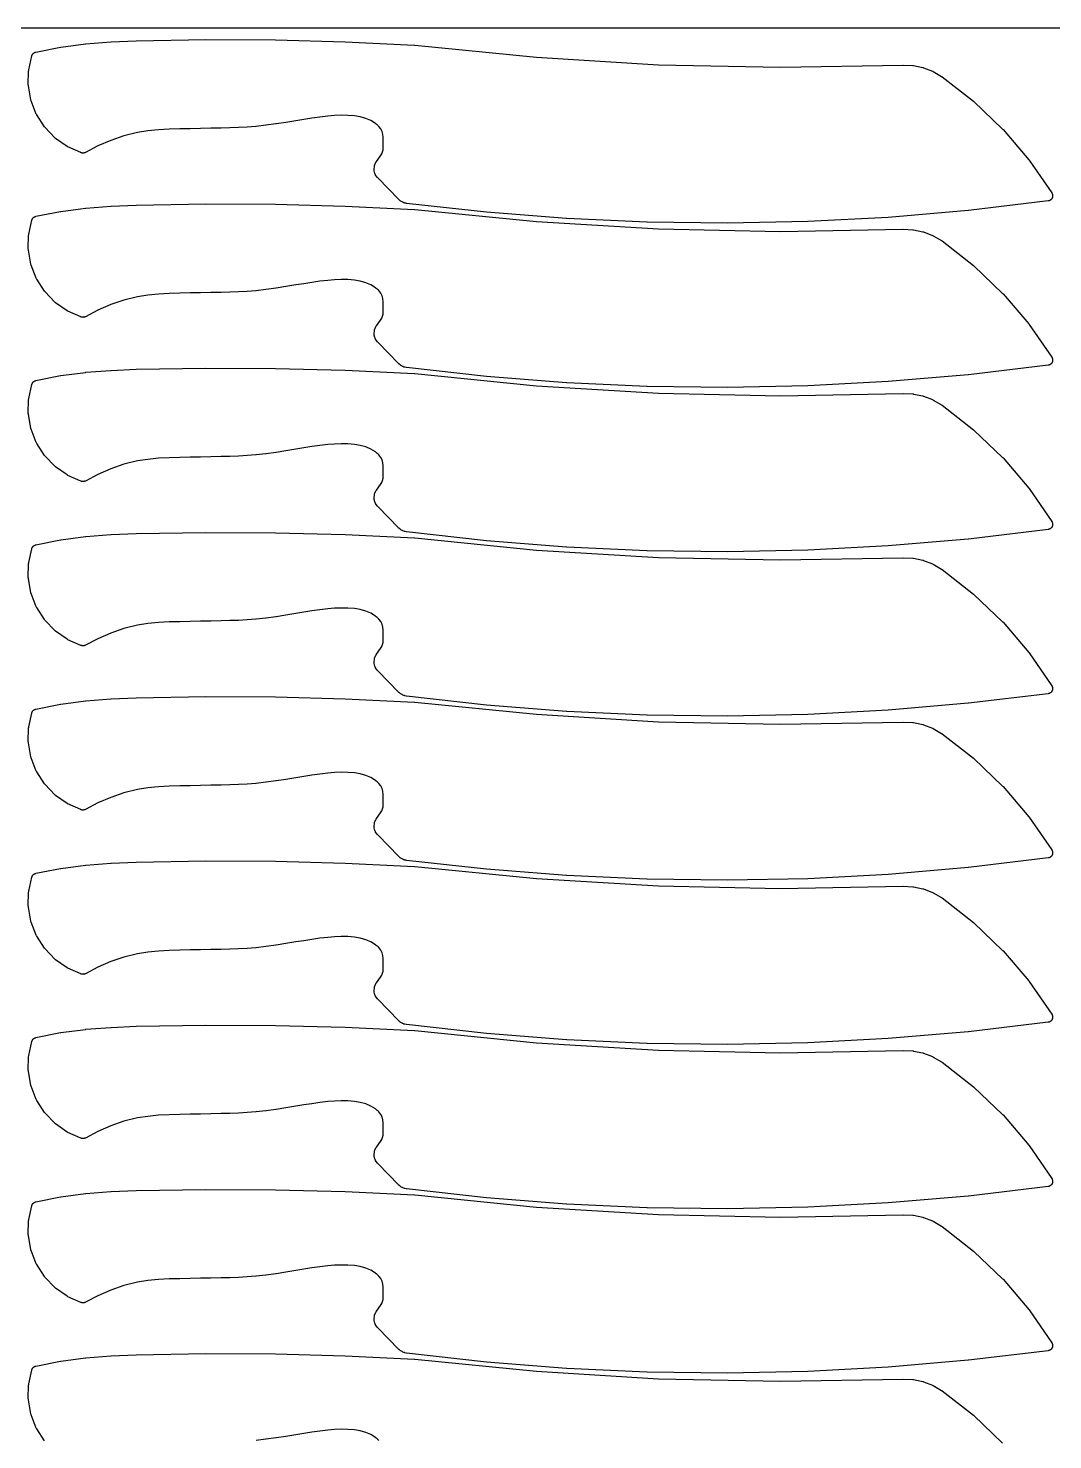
# Model space of a CAD drawing. Header units: metres. Extents: x 0 to 3000, y 0 to 1100.
# Drawn here: x 399 to 799, y 550 to 1100 of the extents above; entities that cross this region are included whole.
import ezdxf

# ---------------------------------------------------------------- set-up
doc = ezdxf.new("R2010")
doc.units = ezdxf.units.M

msp = doc.modelspace()

# ---------------------------------------------------------------- linework, layer by layer
at = {"color": 7}
msp.add_lwpolyline([(0, 0), (3000, 0), (3000, 1100), (0, 1100), (0, 0)], close=True, dxfattribs=at)
at = {"color": 1}
for points in [[(535.57, 1041.76), (535.56, 1041.78), (535.54, 1041.79), (535.5, 1041.86), (535.45, 1041.92), (534.86, 1042.79), (534.76, 1042.94), (534.68, 1043.1), (534.62, 1043.26), (534.57, 1043.43), (534.31, 1044.42), (534.27, 1044.64), (534.25, 1044.87), (534.26, 1045.1), (534.35, 1046.12), (534.38, 1046.29), (534.42, 1046.47), (534.47, 1046.63), (534.54, 1046.79), (534.99, 1047.75), (535.03, 1047.82), (535.06, 1047.89), (535.07, 1047.9), (535.08, 1047.92), (535.13, 1047.99), (535.17, 1048.05), (536.74, 1050.27), (537.22, 1051.05), (537.53, 1051.83), (537.73, 1052.65), (537.8, 1053.56), (537.8, 1057.43), (537.68, 1058.68), (537.35, 1059.77), (536.83, 1060.78), (536.06, 1061.75), (535.78, 1062.03), (535.44, 1062.35), (535.08, 1062.65), (534.77, 1062.9), (532.95, 1064.02), (530.98, 1064.85), (528.83, 1065.45), (526.58, 1065.84), (524.02, 1066.06), (521.44, 1066.09), (518.84, 1065.98), (516.22, 1065.75), (513.11, 1065.39), (509.99, 1064.96), (506.86, 1064.47), (503.72, 1063.96), (499.88, 1063.32), (499.86, 1063.32), (496.02, 1062.71), (495.98, 1062.71), (492.14, 1062.17), (492.08, 1062.17), (488.22, 1061.74), (488.16, 1061.73), (484.8, 1061.47), (484.75, 1061.46), (481.38, 1061.28), (481.34, 1061.28), (477.97, 1061.16), (477.95, 1061.16), (474.58, 1061.08), (474.57, 1061.08), (470.57, 1061), (470.56, 1061), (466.56, 1060.93), (462.56, 1060.86), (458.56, 1060.77), (454.34, 1060.65), (450.16, 1060.42), (446.04, 1060.02), (442, 1059.38), (436.74, 1058.08), (431.6, 1056.3), (426.59, 1054.12), (421.69, 1051.58), (421.69, 1051.57), (421.68, 1051.57), (421.6, 1051.53), (421.51, 1051.5), (421.51, 1051.49), (421.5, 1051.49), (421.41, 1051.46), (421.33, 1051.43), (421.32, 1051.43), (421.32, 1051.43), (421.23, 1051.41), (421.14, 1051.39), (421.13, 1051.39), (421.12, 1051.38), (421.03, 1051.37), (420.94, 1051.36), (420.94, 1051.36), (420.93, 1051.36), (420.84, 1051.36), (420.74, 1051.35), (420.74, 1051.35), (420.73, 1051.35), (420.64, 1051.36), (420.55, 1051.37), (420.54, 1051.37), (420.54, 1051.37), (420.45, 1051.38), (420.36, 1051.4), (420.35, 1051.4), (420.34, 1051.4), (420.26, 1051.42), (420.17, 1051.45), (420.16, 1051.45), (420.16, 1051.45), (420.07, 1051.48), (419.98, 1051.51), (419.98, 1051.52), (419.97, 1051.52), (414.9, 1053.73), (414.72, 1053.82), (414.55, 1053.92), (410.05, 1057.05), (409.9, 1057.17), (409.76, 1057.31), (405.95, 1061.26), (405.82, 1061.41), (405.71, 1061.57), (402.73, 1066.23), (402.63, 1066.4), (402.55, 1066.58), (400.54, 1071.74), (400.48, 1071.93), (400.43, 1072.12), (399.48, 1077.52), (399.46, 1077.71), (399.45, 1077.91), (399.58, 1083.39), (399.59, 1083.59), (399.63, 1083.78), (400.83, 1089.18), (400.85, 1089.26), (400.87, 1089.33), (400.88, 1089.35), (400.88, 1089.37), (400.91, 1089.44), (400.93, 1089.51), (400.95, 1089.53), (400.95, 1089.56), (400.99, 1089.62), (401.02, 1089.69), (401.03, 1089.71), (401.04, 1089.73), (401.08, 1089.79), (401.12, 1089.86), (401.13, 1089.88), (401.15, 1089.9), (401.19, 1089.96), (401.24, 1090.02), (401.25, 1090.03), (401.27, 1090.05), (401.32, 1090.11), (401.37, 1090.16), (401.39, 1090.18), (401.4, 1090.2), (401.46, 1090.24), (401.51, 1090.29), (401.53, 1090.31), (401.55, 1090.32), (401.61, 1090.37), (401.67, 1090.41), (401.69, 1090.42), (401.71, 1090.44), (401.78, 1090.47), (401.84, 1090.51), (401.86, 1090.52), (401.88, 1090.53), (401.95, 1090.56), (402.02, 1090.6), (402.04, 1090.6), (402.06, 1090.61), (402.13, 1090.64), (402.2, 1090.66), (402.22, 1090.67), (402.25, 1090.68), (402.32, 1090.69), (402.39, 1090.71), (411.99, 1092.63), (412.12, 1092.65), (421.79, 1093.92), (421.89, 1093.93), (431.62, 1094.69), (431.69, 1094.7), (441.49, 1095.1), (441.51, 1095.1), (441.54, 1095.1), (468.64, 1095.57), (468.68, 1095.57), (495.78, 1095.44), (495.82, 1095.44), (522.92, 1094.72), (522.96, 1094.72), (550.03, 1093.41), (550.08, 1093.41), (550.14, 1093.41), (597.57, 1088.67), (645.1, 1085.8), (692.71, 1084.8), (740.38, 1085.67), (740.44, 1085.67), (740.5, 1085.67), (744.24, 1085.51), (744.4, 1085.49), (744.56, 1085.47), (748.2, 1084.71), (748.36, 1084.67), (748.51, 1084.62), (751.98, 1083.28), (752.13, 1083.21), (752.27, 1083.14), (755.5, 1081.25), (755.53, 1081.23), (755.56, 1081.21), (755.61, 1081.17), (755.66, 1081.14), (755.69, 1081.12), (755.72, 1081.1), (767.97, 1071.55), (768.12, 1071.41), (779.31, 1060.7), (779.45, 1060.55), (789.5, 1048.76), (789.63, 1048.6), (798.46, 1035.82), (798.5, 1035.74), (798.55, 1035.66), (798.56, 1035.65), (798.56, 1035.65), (798.6, 1035.57), (798.64, 1035.48), (798.64, 1035.48), (798.65, 1035.47), (798.68, 1035.39), (798.71, 1035.3), (798.71, 1035.29), (798.71, 1035.29), (798.74, 1035.2), (798.76, 1035.11), (798.76, 1035.1), (798.77, 1035.1), (798.78, 1035.01), (798.8, 1034.92), (798.8, 1034.91), (798.8, 1034.91), (798.8, 1034.81), (798.81, 1034.72), (798.81, 1034.71), (798.81, 1034.71), (798.81, 1034.62), (798.8, 1034.52), (798.8, 1034.52), (798.8, 1034.51), (798.79, 1034.42), (798.78, 1034.33), (798.78, 1034.32), (798.78, 1034.32), (798.76, 1034.23), (798.74, 1034.14), (798.73, 1034.13), (798.73, 1034.13), (798.7, 1034.04), (798.67, 1033.95), (798.67, 1033.95), (798.67, 1033.94), (798.63, 1033.86), (798.59, 1033.77), (798.59, 1033.77), (798.59, 1033.76), (798.54, 1033.68), (798.5, 1033.6), (798.49, 1033.6), (798.49, 1033.59), (798.44, 1033.52), (798.38, 1033.44), (798.38, 1033.44), (798.38, 1033.43), (798.31, 1033.36), (798.25, 1033.29), (798.25, 1033.29), (798.25, 1033.29), (798.18, 1033.22), (798.11, 1033.16), (798.11, 1033.16), (798.1, 1033.15), (798.03, 1033.1), (797.96, 1033.04), (797.95, 1033.04), (797.95, 1033.03), (797.87, 1032.98), (797.79, 1032.93), (797.78, 1032.93), (797.78, 1032.93), (797.7, 1032.89), (797.61, 1032.85), (797.61, 1032.85), (797.6, 1032.84), (797.52, 1032.81), (797.43, 1032.78), (797.42, 1032.78), (797.42, 1032.77), (797.33, 1032.75), (797.24, 1032.73), (797.24, 1032.72), (797.23, 1032.72), (797.14, 1032.71), (797.05, 1032.69), (765.94, 1028.98), (765.87, 1028.98), (734.69, 1026.29), (734.62, 1026.29), (703.38, 1024.63), (703.31, 1024.63), (672.04, 1024), (671.98, 1024), (640.7, 1024.4), (640.64, 1024.4), (609.38, 1025.82), (609.32, 1025.83), (578.11, 1028.28), (578.05, 1028.29), (546.91, 1031.77), (546.91, 1031.77), (546.91, 1031.77), (546.81, 1031.78), (546.72, 1031.8), (546.72, 1031.8), (546.72, 1031.8), (546.23, 1031.9), (546.06, 1031.94), (545.91, 1032), (545.45, 1032.18), (545.29, 1032.25), (545.15, 1032.33), (544.72, 1032.59), (544.58, 1032.68), (544.45, 1032.78), (544.07, 1033.11), (544.01, 1033.17), (543.95, 1033.22), (535.68, 1041.65), (535.62, 1041.71), (535.57, 1041.76)], [(535.57, 977.76), (535.56, 977.78), (535.54, 977.79), (535.5, 977.86), (535.45, 977.92), (534.86, 978.79), (534.76, 978.94), (534.68, 979.1), (534.62, 979.26), (534.57, 979.43), (534.31, 980.42), (534.27, 980.64), (534.25, 980.87), (534.26, 981.1), (534.35, 982.12), (534.38, 982.29), (534.42, 982.47), (534.47, 982.63), (534.54, 982.79), (534.99, 983.75), (535.03, 983.82), (535.06, 983.89), (535.07, 983.9), (535.08, 983.92), (535.13, 983.99), (535.17, 984.05), (536.74, 986.27), (537.22, 987.05), (537.53, 987.83), (537.73, 988.65), (537.8, 989.56), (537.8, 993.43), (537.68, 994.68), (537.35, 995.77), (536.83, 996.78), (536.06, 997.75), (535.78, 998.03), (535.44, 998.35), (535.08, 998.65), (534.77, 998.9), (532.95, 1000.02), (530.98, 1000.85), (528.83, 1001.45), (526.58, 1001.84), (524.02, 1002.06), (521.44, 1002.09), (518.84, 1001.98), (516.22, 1001.75), (513.11, 1001.39), (509.99, 1000.96), (506.86, 1000.47), (503.72, 999.96), (499.88, 999.32), (499.86, 999.32), (496.02, 998.71), (495.98, 998.71), (492.14, 998.17), (492.08, 998.17), (488.22, 997.74), (488.16, 997.73), (484.8, 997.47), (484.75, 997.46), (481.38, 997.28), (481.34, 997.28), (477.97, 997.16), (477.95, 997.16), (474.58, 997.08), (474.57, 997.08), (470.57, 997), (470.56, 997), (466.56, 996.93), (462.56, 996.86), (458.56, 996.77), (454.34, 996.65), (450.16, 996.42), (446.04, 996.02), (442, 995.38), (436.74, 994.08), (431.6, 992.3), (426.59, 990.12), (421.69, 987.58), (421.69, 987.57), (421.68, 987.57), (421.6, 987.53), (421.51, 987.5), (421.51, 987.49), (421.5, 987.49), (421.41, 987.46), (421.33, 987.43), (421.32, 987.43), (421.32, 987.43), (421.23, 987.41), (421.14, 987.39), (421.13, 987.39), (421.12, 987.38), (421.03, 987.37), (420.94, 987.36), (420.94, 987.36), (420.93, 987.36), (420.84, 987.36), (420.74, 987.35), (420.74, 987.35), (420.73, 987.35), (420.64, 987.36), (420.55, 987.37), (420.54, 987.37), (420.54, 987.37), (420.45, 987.38), (420.36, 987.4), (420.35, 987.4), (420.34, 987.4), (420.26, 987.42), (420.17, 987.45), (420.16, 987.45), (420.16, 987.45), (420.07, 987.48), (419.98, 987.51), (419.98, 987.52), (419.97, 987.52), (414.9, 989.73), (414.72, 989.82), (414.55, 989.92), (410.05, 993.05), (409.9, 993.17), (409.76, 993.31), (405.95, 997.26), (405.82, 997.41), (405.71, 997.57), (402.73, 1002.23), (402.63, 1002.4), (402.55, 1002.58), (400.54, 1007.74), (400.48, 1007.93), (400.43, 1008.12), (399.48, 1013.52), (399.46, 1013.71), (399.45, 1013.91), (399.58, 1019.39), (399.59, 1019.59), (399.63, 1019.78), (400.83, 1025.18), (400.85, 1025.26), (400.87, 1025.33), (400.88, 1025.35), (400.88, 1025.37), (400.91, 1025.44), (400.93, 1025.51), (400.95, 1025.53), (400.95, 1025.56), (400.99, 1025.62), (401.02, 1025.69), (401.03, 1025.71), (401.04, 1025.73), (401.08, 1025.79), (401.12, 1025.86), (401.13, 1025.88), (401.15, 1025.9), (401.19, 1025.96), (401.24, 1026.02), (401.25, 1026.03), (401.27, 1026.05), (401.32, 1026.11), (401.37, 1026.16), (401.39, 1026.18), (401.4, 1026.2), (401.46, 1026.24), (401.51, 1026.29), (401.53, 1026.31), (401.55, 1026.32), (401.61, 1026.37), (401.67, 1026.41), (401.69, 1026.42), (401.71, 1026.44), (401.78, 1026.47), (401.84, 1026.51), (401.86, 1026.52), (401.88, 1026.53), (401.95, 1026.56), (402.02, 1026.6), (402.04, 1026.6), (402.06, 1026.61), (402.13, 1026.64), (402.2, 1026.66), (402.22, 1026.67), (402.25, 1026.68), (402.32, 1026.69), (402.39, 1026.71), (411.99, 1028.63), (412.12, 1028.65), (421.79, 1029.92), (421.89, 1029.93), (431.62, 1030.69), (431.69, 1030.7), (441.49, 1031.1), (441.51, 1031.1), (441.54, 1031.1), (468.64, 1031.57), (468.68, 1031.57), (495.78, 1031.44), (495.82, 1031.44), (522.92, 1030.72), (522.96, 1030.72), (550.03, 1029.41), (550.08, 1029.41), (550.14, 1029.41), (597.57, 1024.67), (645.1, 1021.8), (692.71, 1020.8), (740.38, 1021.67), (740.44, 1021.67), (740.5, 1021.67), (744.24, 1021.51), (744.4, 1021.49), (744.56, 1021.47), (748.2, 1020.71), (748.36, 1020.67), (748.51, 1020.62), (751.98, 1019.28), (752.13, 1019.21), (752.27, 1019.14), (755.5, 1017.25), (755.53, 1017.23), (755.56, 1017.21), (755.61, 1017.17), (755.66, 1017.14), (755.69, 1017.12), (755.72, 1017.1), (767.97, 1007.55), (768.12, 1007.41), (779.31, 996.7), (779.45, 996.55), (789.5, 984.76), (789.63, 984.6), (798.46, 971.82), (798.5, 971.74), (798.55, 971.66), (798.56, 971.65), (798.56, 971.65), (798.6, 971.57), (798.64, 971.48), (798.64, 971.48), (798.65, 971.47), (798.68, 971.39), (798.71, 971.3), (798.71, 971.29), (798.71, 971.29), (798.74, 971.2), (798.76, 971.11), (798.76, 971.1), (798.77, 971.1), (798.78, 971.01), (798.8, 970.92), (798.8, 970.91), (798.8, 970.91), (798.8, 970.81), (798.81, 970.72), (798.81, 970.71), (798.81, 970.71), (798.81, 970.62), (798.8, 970.52), (798.8, 970.52), (798.8, 970.51), (798.79, 970.42), (798.78, 970.33), (798.78, 970.32), (798.78, 970.32), (798.76, 970.23), (798.74, 970.14), (798.73, 970.13), (798.73, 970.13), (798.7, 970.04), (798.67, 969.95), (798.67, 969.95), (798.67, 969.94), (798.63, 969.86), (798.59, 969.77), (798.59, 969.77), (798.59, 969.76), (798.54, 969.68), (798.5, 969.6), (798.49, 969.6), (798.49, 969.59), (798.44, 969.52), (798.38, 969.44), (798.38, 969.44), (798.38, 969.43), (798.31, 969.36), (798.25, 969.29), (798.25, 969.29), (798.25, 969.29), (798.18, 969.22), (798.11, 969.16), (798.11, 969.16), (798.1, 969.15), (798.03, 969.1), (797.96, 969.04), (797.95, 969.04), (797.95, 969.03), (797.87, 968.98), (797.79, 968.93), (797.78, 968.93), (797.78, 968.93), (797.7, 968.89), (797.61, 968.85), (797.61, 968.85), (797.6, 968.84), (797.52, 968.81), (797.43, 968.78), (797.42, 968.78), (797.42, 968.77), (797.33, 968.75), (797.24, 968.73), (797.24, 968.72), (797.23, 968.72), (797.14, 968.71), (797.05, 968.69), (765.94, 964.98), (765.87, 964.98), (734.69, 962.29), (734.62, 962.29), (703.38, 960.63), (703.31, 960.63), (672.04, 960), (671.98, 960), (640.7, 960.4), (640.64, 960.4), (609.38, 961.82), (609.32, 961.83), (578.11, 964.28), (578.05, 964.29), (546.91, 967.77), (546.91, 967.77), (546.91, 967.77), (546.81, 967.78), (546.72, 967.8), (546.72, 967.8), (546.72, 967.8), (546.23, 967.9), (546.06, 967.94), (545.91, 968), (545.45, 968.18), (545.29, 968.25), (545.15, 968.33), (544.72, 968.59), (544.58, 968.68), (544.45, 968.78), (544.07, 969.11), (544.01, 969.17), (543.95, 969.22), (535.68, 977.65), (535.62, 977.71), (535.57, 977.76)], [(535.57, 913.76), (535.56, 913.78), (535.54, 913.79), (535.5, 913.86), (535.45, 913.92), (534.86, 914.79), (534.76, 914.94), (534.68, 915.1), (534.62, 915.26), (534.57, 915.43), (534.31, 916.42), (534.27, 916.64), (534.25, 916.87), (534.26, 917.1), (534.35, 918.12), (534.38, 918.29), (534.42, 918.47), (534.47, 918.63), (534.54, 918.79), (534.99, 919.75), (535.03, 919.82), (535.06, 919.89), (535.07, 919.9), (535.08, 919.92), (535.13, 919.99), (535.17, 920.05), (536.74, 922.27), (537.22, 923.05), (537.53, 923.83), (537.73, 924.65), (537.8, 925.56), (537.8, 929.43), (537.68, 930.68), (537.35, 931.77), (536.83, 932.78), (536.06, 933.75), (535.78, 934.03), (535.44, 934.35), (535.08, 934.65), (534.77, 934.9), (532.95, 936.02), (530.98, 936.85), (528.83, 937.45), (526.58, 937.84), (524.02, 938.06), (521.44, 938.09), (518.84, 937.98), (516.22, 937.75), (513.11, 937.39), (509.99, 936.96), (506.86, 936.47), (503.72, 935.96), (499.88, 935.32), (499.86, 935.32), (496.02, 934.71), (495.98, 934.71), (492.14, 934.17), (492.08, 934.17), (488.22, 933.74), (488.16, 933.73), (484.8, 933.47), (484.75, 933.46), (481.38, 933.28), (481.34, 933.28), (477.97, 933.16), (477.95, 933.16), (474.58, 933.08), (474.57, 933.08), (470.57, 933), (470.56, 933), (466.56, 932.93), (462.56, 932.86), (458.56, 932.77), (454.34, 932.65), (450.16, 932.42), (446.04, 932.02), (442, 931.38), (436.74, 930.08), (431.6, 928.3), (426.59, 926.12), (421.69, 923.58), (421.69, 923.57), (421.68, 923.57), (421.6, 923.53), (421.51, 923.5), (421.51, 923.49), (421.5, 923.49), (421.41, 923.46), (421.33, 923.43), (421.32, 923.43), (421.32, 923.43), (421.23, 923.41), (421.14, 923.39), (421.13, 923.39), (421.12, 923.38), (421.03, 923.37), (420.94, 923.36), (420.94, 923.36), (420.93, 923.36), (420.84, 923.36), (420.74, 923.35), (420.74, 923.35), (420.73, 923.35), (420.64, 923.36), (420.55, 923.37), (420.54, 923.37), (420.54, 923.37), (420.45, 923.38), (420.36, 923.4), (420.35, 923.4), (420.34, 923.4), (420.26, 923.42), (420.17, 923.45), (420.16, 923.45), (420.16, 923.45), (420.07, 923.48), (419.98, 923.51), (419.98, 923.52), (419.97, 923.52), (414.9, 925.73), (414.72, 925.82), (414.55, 925.92), (410.05, 929.05), (409.9, 929.17), (409.76, 929.31), (405.95, 933.26), (405.82, 933.41), (405.71, 933.57), (402.73, 938.23), (402.63, 938.4), (402.55, 938.58), (400.54, 943.74), (400.48, 943.93), (400.43, 944.12), (399.48, 949.52), (399.46, 949.71), (399.45, 949.91), (399.58, 955.39), (399.59, 955.59), (399.63, 955.78), (400.83, 961.18), (400.85, 961.26), (400.87, 961.33), (400.88, 961.35), (400.88, 961.37), (400.91, 961.44), (400.93, 961.51), (400.95, 961.53), (400.95, 961.56), (400.99, 961.62), (401.02, 961.69), (401.03, 961.71), (401.04, 961.73), (401.08, 961.79), (401.12, 961.86), (401.13, 961.88), (401.15, 961.9), (401.19, 961.96), (401.24, 962.02), (401.25, 962.03), (401.27, 962.05), (401.32, 962.11), (401.37, 962.16), (401.39, 962.18), (401.4, 962.2), (401.46, 962.24), (401.51, 962.29), (401.53, 962.31), (401.55, 962.32), (401.61, 962.37), (401.67, 962.41), (401.69, 962.42), (401.71, 962.44), (401.78, 962.47), (401.84, 962.51), (401.86, 962.52), (401.88, 962.53), (401.95, 962.56), (402.02, 962.6), (402.04, 962.6), (402.06, 962.61), (402.13, 962.64), (402.2, 962.66), (402.22, 962.67), (402.25, 962.68), (402.32, 962.69), (402.39, 962.71), (411.99, 964.63), (412.12, 964.65), (421.79, 965.92), (421.89, 965.93), (431.62, 966.69), (431.69, 966.7), (441.49, 967.1), (441.51, 967.1), (441.54, 967.1), (468.64, 967.57), (468.68, 967.57), (495.78, 967.44), (495.82, 967.44), (522.92, 966.72), (522.96, 966.72), (550.03, 965.41), (550.08, 965.41), (550.14, 965.41), (597.57, 960.67), (645.1, 957.8), (692.71, 956.8), (740.38, 957.67), (740.44, 957.67), (740.5, 957.67), (744.24, 957.51), (744.4, 957.49), (744.56, 957.47), (748.2, 956.71), (748.36, 956.67), (748.51, 956.62), (751.98, 955.28), (752.13, 955.21), (752.27, 955.14), (755.5, 953.25), (755.53, 953.23), (755.56, 953.21), (755.61, 953.17), (755.66, 953.14), (755.69, 953.12), (755.72, 953.1), (767.97, 943.55), (768.12, 943.41), (779.31, 932.7), (779.45, 932.55), (789.5, 920.76), (789.63, 920.6), (798.46, 907.82), (798.5, 907.74), (798.55, 907.66), (798.56, 907.65), (798.56, 907.65), (798.6, 907.57), (798.64, 907.48), (798.64, 907.48), (798.65, 907.47), (798.68, 907.39), (798.71, 907.3), (798.71, 907.29), (798.71, 907.29), (798.74, 907.2), (798.76, 907.11), (798.76, 907.1), (798.77, 907.1), (798.78, 907.01), (798.8, 906.92), (798.8, 906.91), (798.8, 906.91), (798.8, 906.81), (798.81, 906.72), (798.81, 906.71), (798.81, 906.71), (798.81, 906.62), (798.8, 906.52), (798.8, 906.52), (798.8, 906.51), (798.79, 906.42), (798.78, 906.33), (798.78, 906.32), (798.78, 906.32), (798.76, 906.23), (798.74, 906.14), (798.73, 906.13), (798.73, 906.13), (798.7, 906.04), (798.67, 905.95), (798.67, 905.95), (798.67, 905.94), (798.63, 905.86), (798.59, 905.77), (798.59, 905.77), (798.59, 905.76), (798.54, 905.68), (798.5, 905.6), (798.49, 905.6), (798.49, 905.59), (798.44, 905.52), (798.38, 905.44), (798.38, 905.44), (798.38, 905.43), (798.31, 905.36), (798.25, 905.29), (798.25, 905.29), (798.25, 905.29), (798.18, 905.22), (798.11, 905.16), (798.11, 905.16), (798.1, 905.15), (798.03, 905.1), (797.96, 905.04), (797.95, 905.04), (797.95, 905.03), (797.87, 904.98), (797.79, 904.93), (797.78, 904.93), (797.78, 904.93), (797.7, 904.89), (797.61, 904.85), (797.61, 904.85), (797.6, 904.84), (797.52, 904.81), (797.43, 904.78), (797.42, 904.78), (797.42, 904.77), (797.33, 904.75), (797.24, 904.73), (797.24, 904.72), (797.23, 904.72), (797.14, 904.71), (797.05, 904.69), (765.94, 900.98), (765.87, 900.98), (734.69, 898.29), (734.62, 898.29), (703.38, 896.63), (703.31, 896.63), (672.04, 896), (671.98, 896), (640.7, 896.4), (640.64, 896.4), (609.38, 897.82), (609.32, 897.83), (578.11, 900.28), (578.05, 900.29), (546.91, 903.77), (546.91, 903.77), (546.91, 903.77), (546.81, 903.78), (546.72, 903.8), (546.72, 903.8), (546.72, 903.8), (546.23, 903.9), (546.06, 903.94), (545.91, 904), (545.45, 904.18), (545.29, 904.25), (545.15, 904.33), (544.72, 904.59), (544.58, 904.68), (544.45, 904.78), (544.07, 905.11), (544.01, 905.17), (543.95, 905.22), (535.68, 913.65), (535.62, 913.71), (535.57, 913.76)], [(535.57, 849.76), (535.56, 849.78), (535.54, 849.79), (535.5, 849.86), (535.45, 849.92), (534.86, 850.79), (534.76, 850.94), (534.68, 851.1), (534.62, 851.26), (534.57, 851.43), (534.31, 852.42), (534.27, 852.64), (534.25, 852.87), (534.26, 853.1), (534.35, 854.12), (534.38, 854.29), (534.42, 854.47), (534.47, 854.63), (534.54, 854.79), (534.99, 855.75), (535.03, 855.82), (535.06, 855.89), (535.07, 855.9), (535.08, 855.92), (535.13, 855.99), (535.17, 856.05), (536.74, 858.27), (537.22, 859.05), (537.53, 859.83), (537.73, 860.65), (537.8, 861.56), (537.8, 865.43), (537.68, 866.68), (537.35, 867.77), (536.83, 868.78), (536.06, 869.75), (535.78, 870.03), (535.44, 870.35), (535.08, 870.65), (534.77, 870.9), (532.95, 872.02), (530.98, 872.85), (528.83, 873.45), (526.58, 873.84), (524.02, 874.06), (521.44, 874.09), (518.84, 873.98), (516.22, 873.75), (513.11, 873.39), (509.99, 872.96), (506.86, 872.47), (503.72, 871.96), (499.88, 871.32), (499.86, 871.32), (496.02, 870.71), (495.98, 870.71), (492.14, 870.17), (492.08, 870.17), (488.22, 869.74), (488.16, 869.73), (484.8, 869.47), (484.75, 869.46), (481.38, 869.28), (481.34, 869.28), (477.97, 869.16), (477.95, 869.16), (474.58, 869.08), (474.57, 869.08), (470.57, 869), (470.56, 869), (466.56, 868.93), (462.56, 868.86), (458.56, 868.77), (454.34, 868.65), (450.16, 868.42), (446.04, 868.02), (442, 867.38), (436.74, 866.08), (431.6, 864.3), (426.59, 862.12), (421.69, 859.58), (421.69, 859.57), (421.68, 859.57), (421.6, 859.53), (421.51, 859.5), (421.51, 859.49), (421.5, 859.49), (421.41, 859.46), (421.33, 859.43), (421.32, 859.43), (421.32, 859.43), (421.23, 859.41), (421.14, 859.39), (421.13, 859.39), (421.12, 859.38), (421.03, 859.37), (420.94, 859.36), (420.94, 859.36), (420.93, 859.36), (420.84, 859.36), (420.74, 859.35), (420.74, 859.35), (420.73, 859.35), (420.64, 859.36), (420.55, 859.37), (420.54, 859.37), (420.54, 859.37), (420.45, 859.38), (420.36, 859.4), (420.35, 859.4), (420.34, 859.4), (420.26, 859.42), (420.17, 859.45), (420.16, 859.45), (420.16, 859.45), (420.07, 859.48), (419.98, 859.51), (419.98, 859.52), (419.97, 859.52), (414.9, 861.73), (414.72, 861.82), (414.55, 861.92), (410.05, 865.05), (409.9, 865.17), (409.76, 865.31), (405.95, 869.26), (405.82, 869.41), (405.71, 869.57), (402.73, 874.23), (402.63, 874.4), (402.55, 874.58), (400.54, 879.74), (400.48, 879.93), (400.43, 880.12), (399.48, 885.52), (399.46, 885.71), (399.45, 885.91), (399.58, 891.39), (399.59, 891.59), (399.63, 891.78), (400.83, 897.18), (400.85, 897.26), (400.87, 897.33), (400.88, 897.35), (400.88, 897.37), (400.91, 897.44), (400.93, 897.51), (400.95, 897.53), (400.95, 897.56), (400.99, 897.62), (401.02, 897.69), (401.03, 897.71), (401.04, 897.73), (401.08, 897.79), (401.12, 897.86), (401.13, 897.88), (401.15, 897.9), (401.19, 897.96), (401.24, 898.02), (401.25, 898.03), (401.27, 898.05), (401.32, 898.11), (401.37, 898.16), (401.39, 898.18), (401.4, 898.2), (401.46, 898.24), (401.51, 898.29), (401.53, 898.31), (401.55, 898.32), (401.61, 898.37), (401.67, 898.41), (401.69, 898.42), (401.71, 898.44), (401.78, 898.47), (401.84, 898.51), (401.86, 898.52), (401.88, 898.53), (401.95, 898.56), (402.02, 898.6), (402.04, 898.6), (402.06, 898.61), (402.13, 898.64), (402.2, 898.66), (402.22, 898.67), (402.25, 898.68), (402.32, 898.69), (402.39, 898.71), (411.99, 900.63), (412.12, 900.65), (421.79, 901.92), (421.89, 901.93), (431.62, 902.69), (431.69, 902.7), (441.49, 903.1), (441.51, 903.1), (441.54, 903.1), (468.64, 903.57), (468.68, 903.57), (495.78, 903.44), (495.82, 903.44), (522.92, 902.72), (522.96, 902.72), (550.03, 901.41), (550.08, 901.41), (550.14, 901.41), (597.57, 896.67), (645.1, 893.8), (692.71, 892.8), (740.38, 893.67), (740.44, 893.67), (740.5, 893.67), (744.24, 893.51), (744.4, 893.49), (744.56, 893.47), (748.2, 892.71), (748.36, 892.67), (748.51, 892.62), (751.98, 891.28), (752.13, 891.21), (752.27, 891.14), (755.5, 889.25), (755.53, 889.23), (755.56, 889.21), (755.61, 889.17), (755.66, 889.14), (755.69, 889.12), (755.72, 889.1), (767.97, 879.55), (768.12, 879.41), (779.31, 868.7), (779.45, 868.55), (789.5, 856.76), (789.63, 856.6), (798.46, 843.82), (798.5, 843.74), (798.55, 843.66), (798.56, 843.65), (798.56, 843.65), (798.6, 843.57), (798.64, 843.48), (798.64, 843.48), (798.65, 843.47), (798.68, 843.39), (798.71, 843.3), (798.71, 843.29), (798.71, 843.29), (798.74, 843.2), (798.76, 843.11), (798.76, 843.1), (798.77, 843.1), (798.78, 843.01), (798.8, 842.92), (798.8, 842.91), (798.8, 842.91), (798.8, 842.81), (798.81, 842.72), (798.81, 842.71), (798.81, 842.71), (798.81, 842.62), (798.8, 842.52), (798.8, 842.52), (798.8, 842.51), (798.79, 842.42), (798.78, 842.33), (798.78, 842.32), (798.78, 842.32), (798.76, 842.23), (798.74, 842.14), (798.73, 842.13), (798.73, 842.13), (798.7, 842.04), (798.67, 841.95), (798.67, 841.95), (798.67, 841.94), (798.63, 841.86), (798.59, 841.77), (798.59, 841.77), (798.59, 841.76), (798.54, 841.68), (798.5, 841.6), (798.49, 841.6), (798.49, 841.59), (798.44, 841.52), (798.38, 841.44), (798.38, 841.44), (798.38, 841.43), (798.31, 841.36), (798.25, 841.29), (798.25, 841.29), (798.25, 841.29), (798.18, 841.22), (798.11, 841.16), (798.11, 841.16), (798.1, 841.15), (798.03, 841.1), (797.96, 841.04), (797.95, 841.04), (797.95, 841.03), (797.87, 840.98), (797.79, 840.93), (797.78, 840.93), (797.78, 840.93), (797.7, 840.89), (797.61, 840.85), (797.61, 840.85), (797.6, 840.84), (797.52, 840.81), (797.43, 840.78), (797.42, 840.78), (797.42, 840.77), (797.33, 840.75), (797.24, 840.73), (797.24, 840.72), (797.23, 840.72), (797.14, 840.71), (797.05, 840.69), (765.94, 836.98), (765.87, 836.98), (734.69, 834.29), (734.62, 834.29), (703.38, 832.63), (703.31, 832.63), (672.04, 832), (671.98, 832), (640.7, 832.4), (640.64, 832.4), (609.38, 833.82), (609.32, 833.83), (578.11, 836.28), (578.05, 836.29), (546.91, 839.77), (546.91, 839.77), (546.91, 839.77), (546.81, 839.78), (546.72, 839.8), (546.72, 839.8), (546.72, 839.8), (546.23, 839.9), (546.06, 839.94), (545.91, 840), (545.45, 840.18), (545.29, 840.25), (545.15, 840.33), (544.72, 840.59), (544.58, 840.68), (544.45, 840.78), (544.07, 841.11), (544.01, 841.17), (543.95, 841.22), (535.68, 849.65), (535.62, 849.71), (535.57, 849.76)], [(535.57, 785.76), (535.56, 785.78), (535.54, 785.79), (535.5, 785.86), (535.45, 785.92), (534.86, 786.79), (534.76, 786.94), (534.68, 787.1), (534.62, 787.26), (534.57, 787.43), (534.31, 788.42), (534.27, 788.64), (534.25, 788.87), (534.26, 789.1), (534.35, 790.12), (534.38, 790.29), (534.42, 790.47), (534.47, 790.63), (534.54, 790.79), (534.99, 791.75), (535.03, 791.82), (535.06, 791.89), (535.07, 791.9), (535.08, 791.92), (535.13, 791.99), (535.17, 792.05), (536.74, 794.27), (537.22, 795.05), (537.53, 795.83), (537.73, 796.65), (537.8, 797.56), (537.8, 801.43), (537.68, 802.68), (537.35, 803.77), (536.83, 804.78), (536.06, 805.75), (535.78, 806.03), (535.44, 806.35), (535.08, 806.65), (534.77, 806.9), (532.95, 808.02), (530.98, 808.85), (528.83, 809.45), (526.58, 809.84), (524.02, 810.06), (521.44, 810.09), (518.84, 809.98), (516.22, 809.75), (513.11, 809.39), (509.99, 808.96), (506.86, 808.47), (503.72, 807.96), (499.88, 807.32), (499.86, 807.32), (496.02, 806.71), (495.98, 806.71), (492.14, 806.17), (492.08, 806.17), (488.22, 805.74), (488.16, 805.73), (484.8, 805.47), (484.75, 805.46), (481.38, 805.28), (481.34, 805.28), (477.97, 805.16), (477.95, 805.16), (474.58, 805.08), (474.57, 805.08), (470.57, 805), (470.56, 805), (466.56, 804.93), (462.56, 804.86), (458.56, 804.77), (454.34, 804.65), (450.16, 804.42), (446.04, 804.02), (442, 803.38), (436.74, 802.08), (431.6, 800.3), (426.59, 798.12), (421.69, 795.58), (421.69, 795.57), (421.68, 795.57), (421.6, 795.53), (421.51, 795.5), (421.51, 795.49), (421.5, 795.49), (421.41, 795.46), (421.33, 795.43), (421.32, 795.43), (421.32, 795.43), (421.23, 795.41), (421.14, 795.39), (421.13, 795.39), (421.12, 795.38), (421.03, 795.37), (420.94, 795.36), (420.94, 795.36), (420.93, 795.36), (420.84, 795.36), (420.74, 795.35), (420.74, 795.35), (420.73, 795.35), (420.64, 795.36), (420.55, 795.37), (420.54, 795.37), (420.54, 795.37), (420.45, 795.38), (420.36, 795.4), (420.35, 795.4), (420.34, 795.4), (420.26, 795.42), (420.17, 795.45), (420.16, 795.45), (420.16, 795.45), (420.07, 795.48), (419.98, 795.51), (419.98, 795.52), (419.97, 795.52), (414.9, 797.73), (414.72, 797.82), (414.55, 797.92), (410.05, 801.05), (409.9, 801.17), (409.76, 801.31), (405.95, 805.26), (405.82, 805.41), (405.71, 805.57), (402.73, 810.23), (402.63, 810.4), (402.55, 810.58), (400.54, 815.74), (400.48, 815.93), (400.43, 816.12), (399.48, 821.52), (399.46, 821.71), (399.45, 821.91), (399.58, 827.39), (399.59, 827.59), (399.63, 827.78), (400.83, 833.18), (400.85, 833.26), (400.87, 833.33), (400.88, 833.35), (400.88, 833.37), (400.91, 833.44), (400.93, 833.51), (400.95, 833.53), (400.95, 833.56), (400.99, 833.62), (401.02, 833.69), (401.03, 833.71), (401.04, 833.73), (401.08, 833.79), (401.12, 833.86), (401.13, 833.88), (401.15, 833.9), (401.19, 833.96), (401.24, 834.02), (401.25, 834.03), (401.27, 834.05), (401.32, 834.11), (401.37, 834.16), (401.39, 834.18), (401.4, 834.2), (401.46, 834.24), (401.51, 834.29), (401.53, 834.31), (401.55, 834.32), (401.61, 834.37), (401.67, 834.41), (401.69, 834.42), (401.71, 834.44), (401.78, 834.47), (401.84, 834.51), (401.86, 834.52), (401.88, 834.53), (401.95, 834.56), (402.02, 834.6), (402.04, 834.6), (402.06, 834.61), (402.13, 834.64), (402.2, 834.66), (402.22, 834.67), (402.25, 834.68), (402.32, 834.69), (402.39, 834.71), (411.99, 836.63), (412.12, 836.65), (421.79, 837.92), (421.89, 837.93), (431.62, 838.69), (431.69, 838.7), (441.49, 839.1), (441.51, 839.1), (441.54, 839.1), (468.64, 839.57), (468.68, 839.57), (495.78, 839.44), (495.82, 839.44), (522.92, 838.72), (522.96, 838.72), (550.03, 837.41), (550.08, 837.41), (550.14, 837.41), (597.57, 832.67), (645.1, 829.8), (692.71, 828.8), (740.38, 829.67), (740.44, 829.67), (740.5, 829.67), (744.24, 829.51), (744.4, 829.49), (744.56, 829.47), (748.2, 828.71), (748.36, 828.67), (748.51, 828.62), (751.98, 827.28), (752.13, 827.21), (752.27, 827.14), (755.5, 825.25), (755.53, 825.23), (755.56, 825.21), (755.61, 825.17), (755.66, 825.14), (755.69, 825.12), (755.72, 825.1), (767.97, 815.55), (768.12, 815.41), (779.31, 804.7), (779.45, 804.55), (789.5, 792.76), (789.63, 792.6), (798.46, 779.82), (798.5, 779.74), (798.55, 779.66), (798.56, 779.65), (798.56, 779.65), (798.6, 779.57), (798.64, 779.48), (798.64, 779.48), (798.65, 779.47), (798.68, 779.39), (798.71, 779.3), (798.71, 779.29), (798.71, 779.29), (798.74, 779.2), (798.76, 779.11), (798.76, 779.1), (798.77, 779.1), (798.78, 779.01), (798.8, 778.92), (798.8, 778.91), (798.8, 778.91), (798.8, 778.81), (798.81, 778.72), (798.81, 778.71), (798.81, 778.71), (798.81, 778.62), (798.8, 778.52), (798.8, 778.52), (798.8, 778.51), (798.79, 778.42), (798.78, 778.33), (798.78, 778.32), (798.78, 778.32), (798.76, 778.23), (798.74, 778.14), (798.73, 778.13), (798.73, 778.13), (798.7, 778.04), (798.67, 777.95), (798.67, 777.95), (798.67, 777.94), (798.63, 777.86), (798.59, 777.77), (798.59, 777.77), (798.59, 777.76), (798.54, 777.68), (798.5, 777.6), (798.49, 777.6), (798.49, 777.59), (798.44, 777.52), (798.38, 777.44), (798.38, 777.44), (798.38, 777.43), (798.31, 777.36), (798.25, 777.29), (798.25, 777.29), (798.25, 777.29), (798.18, 777.22), (798.11, 777.16), (798.11, 777.16), (798.1, 777.15), (798.03, 777.1), (797.96, 777.04), (797.95, 777.04), (797.95, 777.03), (797.87, 776.98), (797.79, 776.93), (797.78, 776.93), (797.78, 776.93), (797.7, 776.89), (797.61, 776.85), (797.61, 776.85), (797.6, 776.84), (797.52, 776.81), (797.43, 776.78), (797.42, 776.78), (797.42, 776.77), (797.33, 776.75), (797.24, 776.73), (797.24, 776.72), (797.23, 776.72), (797.14, 776.71), (797.05, 776.69), (765.94, 772.98), (765.87, 772.98), (734.69, 770.29), (734.62, 770.29), (703.38, 768.63), (703.31, 768.63), (672.04, 768), (671.98, 768), (640.7, 768.4), (640.64, 768.4), (609.38, 769.82), (609.32, 769.83), (578.11, 772.28), (578.05, 772.29), (546.91, 775.77), (546.91, 775.77), (546.91, 775.77), (546.81, 775.78), (546.72, 775.8), (546.72, 775.8), (546.72, 775.8), (546.23, 775.9), (546.06, 775.94), (545.91, 776), (545.45, 776.18), (545.29, 776.25), (545.15, 776.33), (544.72, 776.59), (544.58, 776.68), (544.45, 776.78), (544.07, 777.11), (544.01, 777.17), (543.95, 777.22), (535.68, 785.65), (535.62, 785.71), (535.57, 785.76)], [(535.57, 721.76), (535.56, 721.78), (535.54, 721.79), (535.5, 721.86), (535.45, 721.92), (534.86, 722.79), (534.76, 722.94), (534.68, 723.1), (534.62, 723.26), (534.57, 723.43), (534.31, 724.42), (534.27, 724.64), (534.25, 724.87), (534.26, 725.1), (534.35, 726.12), (534.38, 726.29), (534.42, 726.47), (534.47, 726.63), (534.54, 726.79), (534.99, 727.75), (535.03, 727.82), (535.06, 727.89), (535.07, 727.9), (535.08, 727.92), (535.13, 727.99), (535.17, 728.05), (536.74, 730.27), (537.22, 731.05), (537.53, 731.83), (537.73, 732.65), (537.8, 733.56), (537.8, 737.43), (537.68, 738.68), (537.35, 739.77), (536.83, 740.78), (536.06, 741.75), (535.78, 742.03), (535.44, 742.35), (535.08, 742.65), (534.77, 742.9), (532.95, 744.02), (530.98, 744.85), (528.83, 745.45), (526.58, 745.84), (524.02, 746.06), (521.44, 746.09), (518.84, 745.98), (516.22, 745.75), (513.11, 745.39), (509.99, 744.96), (506.86, 744.47), (503.72, 743.96), (499.88, 743.32), (499.86, 743.32), (496.02, 742.71), (495.98, 742.71), (492.14, 742.17), (492.08, 742.17), (488.22, 741.74), (488.16, 741.73), (484.8, 741.47), (484.75, 741.46), (481.38, 741.28), (481.34, 741.28), (477.97, 741.16), (477.95, 741.16), (474.58, 741.08), (474.57, 741.08), (470.57, 741), (470.56, 741), (466.56, 740.93), (462.56, 740.86), (458.56, 740.77), (454.34, 740.65), (450.16, 740.42), (446.04, 740.02), (442, 739.38), (436.74, 738.08), (431.6, 736.3), (426.59, 734.12), (421.69, 731.58), (421.69, 731.57), (421.68, 731.57), (421.6, 731.53), (421.51, 731.5), (421.51, 731.49), (421.5, 731.49), (421.41, 731.46), (421.33, 731.43), (421.32, 731.43), (421.32, 731.43), (421.23, 731.41), (421.14, 731.39), (421.13, 731.39), (421.12, 731.38), (421.03, 731.37), (420.94, 731.36), (420.94, 731.36), (420.93, 731.36), (420.84, 731.36), (420.74, 731.35), (420.74, 731.35), (420.73, 731.35), (420.64, 731.36), (420.55, 731.37), (420.54, 731.37), (420.54, 731.37), (420.45, 731.38), (420.36, 731.4), (420.35, 731.4), (420.34, 731.4), (420.26, 731.42), (420.17, 731.45), (420.16, 731.45), (420.16, 731.45), (420.07, 731.48), (419.98, 731.51), (419.98, 731.52), (419.97, 731.52), (414.9, 733.73), (414.72, 733.82), (414.55, 733.92), (410.05, 737.05), (409.9, 737.17), (409.76, 737.31), (405.95, 741.26), (405.82, 741.41), (405.71, 741.57), (402.73, 746.23), (402.63, 746.4), (402.55, 746.58), (400.54, 751.74), (400.48, 751.93), (400.43, 752.12), (399.48, 757.52), (399.46, 757.71), (399.45, 757.91), (399.58, 763.39), (399.59, 763.59), (399.63, 763.78), (400.83, 769.18), (400.85, 769.26), (400.87, 769.33), (400.88, 769.35), (400.88, 769.37), (400.91, 769.44), (400.93, 769.51), (400.95, 769.53), (400.95, 769.56), (400.99, 769.62), (401.02, 769.69), (401.03, 769.71), (401.04, 769.73), (401.08, 769.79), (401.12, 769.86), (401.13, 769.88), (401.15, 769.9), (401.19, 769.96), (401.24, 770.02), (401.25, 770.03), (401.27, 770.05), (401.32, 770.11), (401.37, 770.16), (401.39, 770.18), (401.4, 770.2), (401.46, 770.24), (401.51, 770.29), (401.53, 770.31), (401.55, 770.32), (401.61, 770.37), (401.67, 770.41), (401.69, 770.42), (401.71, 770.44), (401.78, 770.47), (401.84, 770.51), (401.86, 770.52), (401.88, 770.53), (401.95, 770.56), (402.02, 770.6), (402.04, 770.6), (402.06, 770.61), (402.13, 770.64), (402.2, 770.66), (402.22, 770.67), (402.25, 770.68), (402.32, 770.69), (402.39, 770.71), (411.99, 772.63), (412.12, 772.65), (421.79, 773.92), (421.89, 773.93), (431.62, 774.69), (431.69, 774.7), (441.49, 775.1), (441.51, 775.1), (441.54, 775.1), (468.64, 775.57), (468.68, 775.57), (495.78, 775.44), (495.82, 775.44), (522.92, 774.72), (522.96, 774.72), (550.03, 773.41), (550.08, 773.41), (550.14, 773.41), (597.57, 768.67), (645.1, 765.8), (692.71, 764.8), (740.38, 765.67), (740.44, 765.67), (740.5, 765.67), (744.24, 765.51), (744.4, 765.49), (744.56, 765.47), (748.2, 764.71), (748.36, 764.67), (748.51, 764.62), (751.98, 763.28), (752.13, 763.21), (752.27, 763.14), (755.5, 761.25), (755.53, 761.23), (755.56, 761.21), (755.61, 761.17), (755.66, 761.14), (755.69, 761.12), (755.72, 761.1), (767.97, 751.55), (768.12, 751.41), (779.31, 740.7), (779.45, 740.55), (789.5, 728.76), (789.63, 728.6), (798.46, 715.82), (798.5, 715.74), (798.55, 715.66), (798.56, 715.65), (798.56, 715.65), (798.6, 715.57), (798.64, 715.48), (798.64, 715.48), (798.65, 715.47), (798.68, 715.39), (798.71, 715.3), (798.71, 715.29), (798.71, 715.29), (798.74, 715.2), (798.76, 715.11), (798.76, 715.1), (798.77, 715.1), (798.78, 715.01), (798.8, 714.92), (798.8, 714.91), (798.8, 714.91), (798.8, 714.81), (798.81, 714.72), (798.81, 714.71), (798.81, 714.71), (798.81, 714.62), (798.8, 714.52), (798.8, 714.52), (798.8, 714.51), (798.79, 714.42), (798.78, 714.33), (798.78, 714.32), (798.78, 714.32), (798.76, 714.23), (798.74, 714.14), (798.73, 714.13), (798.73, 714.13), (798.7, 714.04), (798.67, 713.95), (798.67, 713.95), (798.67, 713.94), (798.63, 713.86), (798.59, 713.77), (798.59, 713.77), (798.59, 713.76), (798.54, 713.68), (798.5, 713.6), (798.49, 713.6), (798.49, 713.59), (798.44, 713.52), (798.38, 713.44), (798.38, 713.44), (798.38, 713.43), (798.31, 713.36), (798.25, 713.29), (798.25, 713.29), (798.25, 713.29), (798.18, 713.22), (798.11, 713.16), (798.11, 713.16), (798.1, 713.15), (798.03, 713.1), (797.96, 713.04), (797.95, 713.04), (797.95, 713.03), (797.87, 712.98), (797.79, 712.93), (797.78, 712.93), (797.78, 712.93), (797.7, 712.89), (797.61, 712.85), (797.61, 712.85), (797.6, 712.84), (797.52, 712.81), (797.43, 712.78), (797.42, 712.78), (797.42, 712.77), (797.33, 712.75), (797.24, 712.73), (797.24, 712.72), (797.23, 712.72), (797.14, 712.71), (797.05, 712.69), (765.94, 708.98), (765.87, 708.98), (734.69, 706.29), (734.62, 706.29), (703.38, 704.63), (703.31, 704.63), (672.04, 704), (671.98, 704), (640.7, 704.4), (640.64, 704.4), (609.38, 705.82), (609.32, 705.83), (578.11, 708.28), (578.05, 708.29), (546.91, 711.77), (546.91, 711.77), (546.91, 711.77), (546.81, 711.78), (546.72, 711.8), (546.72, 711.8), (546.72, 711.8), (546.23, 711.9), (546.06, 711.94), (545.91, 712), (545.45, 712.18), (545.29, 712.25), (545.15, 712.33), (544.72, 712.59), (544.58, 712.68), (544.45, 712.78), (544.07, 713.11), (544.01, 713.17), (543.95, 713.22), (535.68, 721.65), (535.62, 721.71), (535.57, 721.76)], [(535.57, 657.76), (535.56, 657.78), (535.54, 657.79), (535.5, 657.86), (535.45, 657.92), (534.86, 658.79), (534.76, 658.94), (534.68, 659.1), (534.62, 659.26), (534.57, 659.43), (534.31, 660.42), (534.27, 660.64), (534.25, 660.87), (534.26, 661.1), (534.35, 662.12), (534.38, 662.29), (534.42, 662.47), (534.47, 662.63), (534.54, 662.79), (534.99, 663.75), (535.03, 663.82), (535.06, 663.89), (535.07, 663.9), (535.08, 663.92), (535.13, 663.99), (535.17, 664.05), (536.74, 666.27), (537.22, 667.05), (537.53, 667.83), (537.73, 668.65), (537.8, 669.56), (537.8, 673.43), (537.68, 674.68), (537.35, 675.77), (536.83, 676.78), (536.06, 677.75), (535.78, 678.03), (535.44, 678.35), (535.08, 678.65), (534.77, 678.9), (532.95, 680.02), (530.98, 680.85), (528.83, 681.45), (526.58, 681.84), (524.02, 682.06), (521.44, 682.09), (518.84, 681.98), (516.22, 681.75), (513.11, 681.39), (509.99, 680.96), (506.86, 680.47), (503.72, 679.96), (499.88, 679.32), (499.86, 679.32), (496.02, 678.71), (495.98, 678.71), (492.14, 678.17), (492.08, 678.17), (488.22, 677.74), (488.16, 677.73), (484.8, 677.47), (484.75, 677.46), (481.38, 677.28), (481.34, 677.28), (477.97, 677.16), (477.95, 677.16), (474.58, 677.08), (474.57, 677.08), (470.57, 677), (470.56, 677), (466.56, 676.93), (462.56, 676.86), (458.56, 676.77), (454.34, 676.65), (450.16, 676.42), (446.04, 676.02), (442, 675.38), (436.74, 674.08), (431.6, 672.3), (426.59, 670.12), (421.69, 667.58), (421.69, 667.57), (421.68, 667.57), (421.6, 667.53), (421.51, 667.5), (421.51, 667.49), (421.5, 667.49), (421.41, 667.46), (421.33, 667.43), (421.32, 667.43), (421.32, 667.43), (421.23, 667.41), (421.14, 667.39), (421.13, 667.39), (421.12, 667.38), (421.03, 667.37), (420.94, 667.36), (420.94, 667.36), (420.93, 667.36), (420.84, 667.36), (420.74, 667.35), (420.74, 667.35), (420.73, 667.35), (420.64, 667.36), (420.55, 667.37), (420.54, 667.37), (420.54, 667.37), (420.45, 667.38), (420.36, 667.4), (420.35, 667.4), (420.34, 667.4), (420.26, 667.42), (420.17, 667.45), (420.16, 667.45), (420.16, 667.45), (420.07, 667.48), (419.98, 667.51), (419.98, 667.52), (419.97, 667.52), (414.9, 669.73), (414.72, 669.82), (414.55, 669.92), (410.05, 673.05), (409.9, 673.17), (409.76, 673.31), (405.95, 677.26), (405.82, 677.41), (405.71, 677.57), (402.73, 682.23), (402.63, 682.4), (402.55, 682.58), (400.54, 687.74), (400.48, 687.93), (400.43, 688.12), (399.48, 693.52), (399.46, 693.71), (399.45, 693.91), (399.58, 699.39), (399.59, 699.59), (399.63, 699.78), (400.83, 705.18), (400.85, 705.26), (400.87, 705.33), (400.88, 705.35), (400.88, 705.37), (400.91, 705.44), (400.93, 705.51), (400.95, 705.53), (400.95, 705.56), (400.99, 705.62), (401.02, 705.69), (401.03, 705.71), (401.04, 705.73), (401.08, 705.79), (401.12, 705.86), (401.13, 705.88), (401.15, 705.9), (401.19, 705.96), (401.24, 706.02), (401.25, 706.03), (401.27, 706.05), (401.32, 706.11), (401.37, 706.16), (401.39, 706.18), (401.4, 706.2), (401.46, 706.24), (401.51, 706.29), (401.53, 706.31), (401.55, 706.32), (401.61, 706.37), (401.67, 706.41), (401.69, 706.42), (401.71, 706.44), (401.78, 706.47), (401.84, 706.51), (401.86, 706.52), (401.88, 706.53), (401.95, 706.56), (402.02, 706.6), (402.04, 706.6), (402.06, 706.61), (402.13, 706.64), (402.2, 706.66), (402.22, 706.67), (402.25, 706.68), (402.32, 706.69), (402.39, 706.71), (411.99, 708.63), (412.12, 708.65), (421.79, 709.92), (421.89, 709.93), (431.62, 710.69), (431.69, 710.7), (441.49, 711.1), (441.51, 711.1), (441.54, 711.1), (468.64, 711.57), (468.68, 711.57), (495.78, 711.44), (495.82, 711.44), (522.92, 710.72), (522.96, 710.72), (550.03, 709.41), (550.08, 709.41), (550.14, 709.41), (597.57, 704.67), (645.1, 701.8), (692.71, 700.8), (740.38, 701.67), (740.44, 701.67), (740.5, 701.67), (744.24, 701.51), (744.4, 701.49), (744.56, 701.47), (748.2, 700.71), (748.36, 700.67), (748.51, 700.62), (751.98, 699.28), (752.13, 699.21), (752.27, 699.14), (755.5, 697.25), (755.53, 697.23), (755.56, 697.21), (755.61, 697.17), (755.66, 697.14), (755.69, 697.12), (755.72, 697.1), (767.97, 687.55), (768.12, 687.41), (779.31, 676.7), (779.45, 676.55), (789.5, 664.76), (789.63, 664.6), (798.46, 651.82), (798.5, 651.74), (798.55, 651.66), (798.56, 651.65), (798.56, 651.65), (798.6, 651.57), (798.64, 651.48), (798.64, 651.48), (798.65, 651.47), (798.68, 651.39), (798.71, 651.3), (798.71, 651.29), (798.71, 651.29), (798.74, 651.2), (798.76, 651.11), (798.76, 651.1), (798.77, 651.1), (798.78, 651.01), (798.8, 650.92), (798.8, 650.91), (798.8, 650.91), (798.8, 650.81), (798.81, 650.72), (798.81, 650.71), (798.81, 650.71), (798.81, 650.62), (798.8, 650.52), (798.8, 650.52), (798.8, 650.51), (798.79, 650.42), (798.78, 650.33), (798.78, 650.32), (798.78, 650.32), (798.76, 650.23), (798.74, 650.14), (798.73, 650.13), (798.73, 650.13), (798.7, 650.04), (798.67, 649.95), (798.67, 649.95), (798.67, 649.94), (798.63, 649.86), (798.59, 649.77), (798.59, 649.77), (798.59, 649.76), (798.54, 649.68), (798.5, 649.6), (798.49, 649.6), (798.49, 649.59), (798.44, 649.52), (798.38, 649.44), (798.38, 649.44), (798.38, 649.43), (798.31, 649.36), (798.25, 649.29), (798.25, 649.29), (798.25, 649.29), (798.18, 649.22), (798.11, 649.16), (798.11, 649.16), (798.1, 649.15), (798.03, 649.1), (797.96, 649.04), (797.95, 649.04), (797.95, 649.03), (797.87, 648.98), (797.79, 648.93), (797.78, 648.93), (797.78, 648.93), (797.7, 648.89), (797.61, 648.85), (797.61, 648.85), (797.6, 648.84), (797.52, 648.81), (797.43, 648.78), (797.42, 648.78), (797.42, 648.77), (797.33, 648.75), (797.24, 648.73), (797.24, 648.72), (797.23, 648.72), (797.14, 648.71), (797.05, 648.69), (765.94, 644.98), (765.87, 644.98), (734.69, 642.29), (734.62, 642.29), (703.38, 640.63), (703.31, 640.63), (672.04, 640), (671.98, 640), (640.7, 640.4), (640.64, 640.4), (609.38, 641.82), (609.32, 641.83), (578.11, 644.28), (578.05, 644.29), (546.91, 647.77), (546.91, 647.77), (546.91, 647.77), (546.81, 647.78), (546.72, 647.8), (546.72, 647.8), (546.72, 647.8), (546.23, 647.9), (546.06, 647.94), (545.91, 648), (545.45, 648.18), (545.29, 648.25), (545.15, 648.33), (544.72, 648.59), (544.58, 648.68), (544.45, 648.78), (544.07, 649.11), (544.01, 649.17), (543.95, 649.22), (535.68, 657.65), (535.62, 657.71), (535.57, 657.76)], [(535.57, 593.76), (535.56, 593.78), (535.54, 593.79), (535.5, 593.86), (535.45, 593.92), (534.86, 594.79), (534.76, 594.94), (534.68, 595.1), (534.62, 595.26), (534.57, 595.43), (534.31, 596.42), (534.27, 596.64), (534.25, 596.87), (534.26, 597.1), (534.35, 598.12), (534.38, 598.29), (534.42, 598.47), (534.47, 598.63), (534.54, 598.79), (534.99, 599.75), (535.03, 599.82), (535.06, 599.89), (535.07, 599.9), (535.08, 599.92), (535.13, 599.99), (535.17, 600.05), (536.74, 602.27), (537.22, 603.05), (537.53, 603.83), (537.73, 604.65), (537.8, 605.56), (537.8, 609.43), (537.68, 610.68), (537.35, 611.77), (536.83, 612.78), (536.06, 613.75), (535.78, 614.03), (535.44, 614.35), (535.08, 614.65), (534.77, 614.9), (532.95, 616.02), (530.98, 616.85), (528.83, 617.45), (526.58, 617.84), (524.02, 618.06), (521.44, 618.09), (518.84, 617.98), (516.22, 617.75), (513.11, 617.39), (509.99, 616.96), (506.86, 616.47), (503.72, 615.96), (499.88, 615.32), (499.86, 615.32), (496.02, 614.71), (495.98, 614.71), (492.14, 614.17), (492.08, 614.17), (488.22, 613.74), (488.16, 613.73), (484.8, 613.47), (484.75, 613.46), (481.38, 613.28), (481.34, 613.28), (477.97, 613.16), (477.95, 613.16), (474.58, 613.08), (474.57, 613.08), (470.57, 613), (470.56, 613), (466.56, 612.93), (462.56, 612.86), (458.56, 612.77), (454.34, 612.65), (450.16, 612.42), (446.04, 612.02), (442, 611.38), (436.74, 610.08), (431.6, 608.3), (426.59, 606.12), (421.69, 603.58), (421.69, 603.57), (421.68, 603.57), (421.6, 603.53), (421.51, 603.5), (421.51, 603.49), (421.5, 603.49), (421.41, 603.46), (421.33, 603.43), (421.32, 603.43), (421.32, 603.43), (421.23, 603.41), (421.14, 603.39), (421.13, 603.39), (421.12, 603.38), (421.03, 603.37), (420.94, 603.36), (420.94, 603.36), (420.93, 603.36), (420.84, 603.36), (420.74, 603.35), (420.74, 603.35), (420.73, 603.35), (420.64, 603.36), (420.55, 603.37), (420.54, 603.37), (420.54, 603.37), (420.45, 603.38), (420.36, 603.4), (420.35, 603.4), (420.34, 603.4), (420.26, 603.42), (420.17, 603.45), (420.16, 603.45), (420.16, 603.45), (420.07, 603.48), (419.98, 603.51), (419.98, 603.52), (419.97, 603.52), (414.9, 605.73), (414.72, 605.82), (414.55, 605.92), (410.05, 609.05), (409.9, 609.17), (409.76, 609.31), (405.95, 613.26), (405.82, 613.41), (405.71, 613.57), (402.73, 618.23), (402.63, 618.4), (402.55, 618.58), (400.54, 623.74), (400.48, 623.93), (400.43, 624.12), (399.48, 629.52), (399.46, 629.71), (399.45, 629.91), (399.58, 635.39), (399.59, 635.59), (399.63, 635.78), (400.83, 641.18), (400.85, 641.26), (400.87, 641.33), (400.88, 641.35), (400.88, 641.37), (400.91, 641.44), (400.93, 641.51), (400.95, 641.53), (400.95, 641.56), (400.99, 641.62), (401.02, 641.69), (401.03, 641.71), (401.04, 641.73), (401.08, 641.79), (401.12, 641.86), (401.13, 641.88), (401.15, 641.9), (401.19, 641.96), (401.24, 642.02), (401.25, 642.03), (401.27, 642.05), (401.32, 642.11), (401.37, 642.16), (401.39, 642.18), (401.4, 642.2), (401.46, 642.24), (401.51, 642.29), (401.53, 642.31), (401.55, 642.32), (401.61, 642.37), (401.67, 642.41), (401.69, 642.42), (401.71, 642.44), (401.78, 642.47), (401.84, 642.51), (401.86, 642.52), (401.88, 642.53), (401.95, 642.56), (402.02, 642.6), (402.04, 642.6), (402.06, 642.61), (402.13, 642.64), (402.2, 642.66), (402.22, 642.67), (402.25, 642.68), (402.32, 642.69), (402.39, 642.71), (411.99, 644.63), (412.12, 644.65), (421.79, 645.92), (421.89, 645.93), (431.62, 646.69), (431.69, 646.7), (441.49, 647.1), (441.51, 647.1), (441.54, 647.1), (468.64, 647.57), (468.68, 647.57), (495.78, 647.44), (495.82, 647.44), (522.92, 646.72), (522.96, 646.72), (550.03, 645.41), (550.08, 645.41), (550.14, 645.41), (597.57, 640.67), (645.1, 637.8), (692.71, 636.8), (740.38, 637.67), (740.44, 637.67), (740.5, 637.67), (744.24, 637.51), (744.4, 637.49), (744.56, 637.47), (748.2, 636.71), (748.36, 636.67), (748.51, 636.62), (751.98, 635.28), (752.13, 635.21), (752.27, 635.14), (755.5, 633.25), (755.53, 633.23), (755.56, 633.21), (755.61, 633.17), (755.66, 633.14), (755.69, 633.12), (755.72, 633.1), (767.97, 623.55), (768.12, 623.41), (779.31, 612.7), (779.45, 612.55), (789.5, 600.76), (789.63, 600.6), (798.46, 587.82), (798.5, 587.74), (798.55, 587.66), (798.56, 587.65), (798.56, 587.65), (798.6, 587.57), (798.64, 587.48), (798.64, 587.48), (798.65, 587.47), (798.68, 587.39), (798.71, 587.3), (798.71, 587.29), (798.71, 587.29), (798.74, 587.2), (798.76, 587.11), (798.76, 587.1), (798.77, 587.1), (798.78, 587.01), (798.8, 586.92), (798.8, 586.91), (798.8, 586.91), (798.8, 586.81), (798.81, 586.72), (798.81, 586.71), (798.81, 586.71), (798.81, 586.62), (798.8, 586.52), (798.8, 586.52), (798.8, 586.51), (798.79, 586.42), (798.78, 586.33), (798.78, 586.32), (798.78, 586.32), (798.76, 586.23), (798.74, 586.14), (798.73, 586.13), (798.73, 586.13), (798.7, 586.04), (798.67, 585.95), (798.67, 585.95), (798.67, 585.94), (798.63, 585.86), (798.59, 585.77), (798.59, 585.77), (798.59, 585.76), (798.54, 585.68), (798.5, 585.6), (798.49, 585.6), (798.49, 585.59), (798.44, 585.52), (798.38, 585.44), (798.38, 585.44), (798.38, 585.43), (798.31, 585.36), (798.25, 585.29), (798.25, 585.29), (798.25, 585.29), (798.18, 585.22), (798.11, 585.16), (798.11, 585.16), (798.1, 585.15), (798.03, 585.1), (797.96, 585.04), (797.95, 585.04), (797.95, 585.03), (797.87, 584.98), (797.79, 584.93), (797.78, 584.93), (797.78, 584.93), (797.7, 584.89), (797.61, 584.85), (797.61, 584.85), (797.6, 584.84), (797.52, 584.81), (797.43, 584.78), (797.42, 584.78), (797.42, 584.77), (797.33, 584.75), (797.24, 584.73), (797.24, 584.72), (797.23, 584.72), (797.14, 584.71), (797.05, 584.69), (765.94, 580.98), (765.87, 580.98), (734.69, 578.29), (734.62, 578.29), (703.38, 576.63), (703.31, 576.63), (672.04, 576), (671.98, 576), (640.7, 576.4), (640.64, 576.4), (609.38, 577.82), (609.32, 577.83), (578.11, 580.28), (578.05, 580.29), (546.91, 583.77), (546.91, 583.77), (546.91, 583.77), (546.81, 583.78), (546.72, 583.8), (546.72, 583.8), (546.72, 583.8), (546.23, 583.9), (546.06, 583.94), (545.91, 584), (545.45, 584.18), (545.29, 584.25), (545.15, 584.33), (544.72, 584.59), (544.58, 584.68), (544.45, 584.78), (544.07, 585.11), (544.01, 585.17), (543.95, 585.22), (535.68, 593.65), (535.62, 593.71), (535.57, 593.76)]]:
    msp.add_lwpolyline(points, close=True, dxfattribs=at)
for points in [[(405.71, 549.57), (402.73, 554.23), (402.63, 554.4), (402.55, 554.58), (400.54, 559.74), (400.48, 559.93), (400.43, 560.12), (399.48, 565.52), (399.46, 565.71), (399.45, 565.91), (399.58, 571.39), (399.59, 571.59), (399.63, 571.78), (400.83, 577.18), (400.85, 577.26), (400.87, 577.33), (400.88, 577.35), (400.88, 577.37), (400.91, 577.44), (400.93, 577.51), (400.95, 577.53), (400.95, 577.56), (400.99, 577.62), (401.02, 577.69), (401.03, 577.71), (401.04, 577.73), (401.08, 577.79), (401.12, 577.86), (401.13, 577.88), (401.15, 577.9), (401.19, 577.96), (401.24, 578.02), (401.25, 578.03), (401.27, 578.05), (401.32, 578.11), (401.37, 578.16), (401.39, 578.18), (401.4, 578.2), (401.46, 578.24), (401.51, 578.29), (401.53, 578.31), (401.55, 578.32), (401.61, 578.37), (401.67, 578.41), (401.69, 578.42), (401.71, 578.44), (401.78, 578.47), (401.84, 578.51), (401.86, 578.52), (401.88, 578.53), (401.95, 578.56), (402.02, 578.6), (402.04, 578.6), (402.06, 578.61), (402.13, 578.64), (402.2, 578.66), (402.22, 578.67), (402.25, 578.68), (402.32, 578.69), (402.39, 578.71), (411.99, 580.63), (412.12, 580.65), (421.79, 581.92), (421.89, 581.93), (431.62, 582.69), (431.69, 582.7), (441.49, 583.1), (441.51, 583.1), (441.54, 583.1), (468.64, 583.57), (468.68, 583.57), (495.78, 583.44), (495.82, 583.44), (522.92, 582.72), (522.96, 582.72), (550.03, 581.41), (550.08, 581.41), (550.14, 581.41), (597.57, 576.67), (645.1, 573.8), (692.71, 572.8), (740.38, 573.67), (740.44, 573.67), (740.5, 573.67), (744.24, 573.51), (744.4, 573.49), (744.56, 573.47), (748.2, 572.71), (748.36, 572.67), (748.51, 572.62), (751.98, 571.28), (752.13, 571.21), (752.27, 571.14), (755.5, 569.25), (755.53, 569.23), (755.56, 569.21), (755.61, 569.17), (755.66, 569.14), (755.69, 569.12), (755.72, 569.1), (767.97, 559.55), (768.12, 559.41), (779.31, 548.7)], [(536.06, 549.75), (535.78, 550.03), (535.44, 550.35), (535.08, 550.65), (534.77, 550.9), (532.95, 552.02), (530.98, 552.85), (528.83, 553.45), (526.58, 553.84), (524.02, 554.06), (521.44, 554.09), (518.84, 553.98), (516.22, 553.75), (513.11, 553.39), (509.99, 552.96), (506.86, 552.47), (503.72, 551.96), (499.88, 551.32), (499.86, 551.32), (496.02, 550.71), (495.98, 550.71), (492.14, 550.17), (492.08, 550.17), (488.22, 549.74)]]:
    msp.add_lwpolyline(points, dxfattribs=at)

doc.saveas('drawing.dxf')
